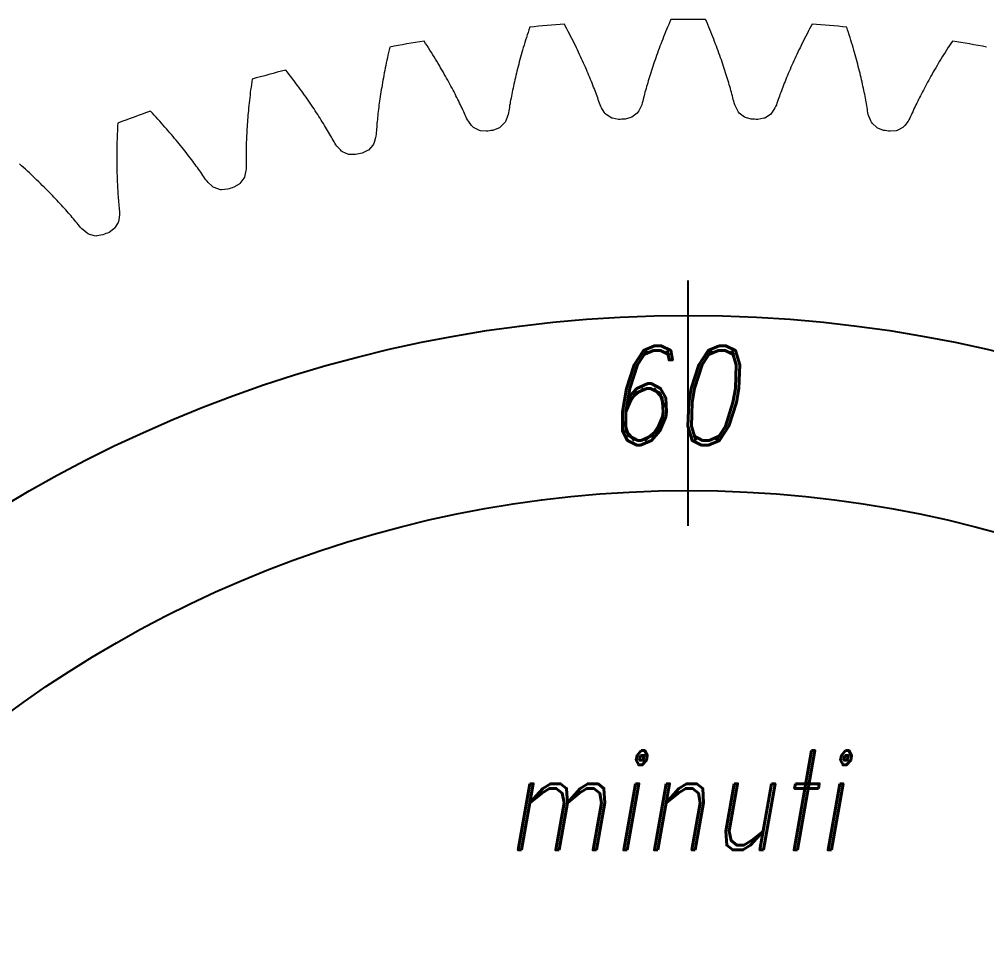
# Model space of a CAD drawing. Header units: millimetres. Extents: x 278858 to 279223, y 218711 to 219074.
# Drawn here: x 278986 to 279008.09, y 218885.94 to 218906.83 of the extents above; entities that cross this region are included whole.
import ezdxf

# ---------------------------------------------------------------- set-up
doc = ezdxf.new("R2010")
doc.units = ezdxf.units.MM
doc.header["$LTSCALE"] = 2
for name, color, linetype, lineweight in [('AM_8', 1, 'Continuous', 25), ('AM_9', 251, 'Continuous', 15), ('Visibile (ANSI)', 7, 'Continuous', 50)]:
    doc.layers.add(name, color=color, linetype=linetype, lineweight=lineweight)
doc.styles.add('ROMAND', font='romand')

# ---------------------------------------------------------------- blocks, each defined once
blk = doc.blocks.new('lancetta sec')
h = blk.add_hatch()
h.set_pattern_fill('_USER', color=256, scale=0.35, angle=45, style=0, pattern_type=0)
h.set_pattern_definition([(45, (-332841.5242, -222688.39116), (-0.2474873734, 0.2474873734), [])])
h.paths.add_polyline_path([(4.776, 1.478), (1.5, 7.59), (1.5, 21.968), (0, 26.237), (-1.5, 21.968), (-1.5, 7.59), (-4.776, 1.478, 1.356354)])
h.paths.add_polyline_path([(-3, 0, -1), (3, 0, -1)], flags=16)
h.paths.add_polyline_path([(2, 0, 1), (-2, 0, 1)], flags=0)

msp = doc.modelspace()

# ---------------------------------------------------------------- linework, layer by layer
for radius in [30.237, 26.237]:
    msp.add_circle((279001.271, 218869.828), radius)
at = {"layer": 'AM_8'}
msp.add_line((279001.271, 218895.258), (279001.271, 218900.864), dxfattribs=at)
at = {"layer": 'AM_9'}
for p, q in [((278998.472, 218906.664), (278998.442, 218906.72)), ((279000.849, 218906.768), (279000.825, 218906.71)), ((279000.874, 218906.826), (279000.849, 218906.768)), ((279001.693, 218906.768), (279001.668, 218906.826)), ((279001.718, 218906.71), (279001.693, 218906.768)), ((279004.1, 218906.72), (279004.07, 218906.664)), ((278997.612, 218906.531), (278997.593, 218906.472)), ((278997.631, 218906.591), (278997.612, 218906.531)), ((278997.651, 218906.651), (278997.631, 218906.591)), ((278998.501, 218906.609), (278998.472, 218906.664)), ((278998.53, 218906.554), (278998.501, 218906.609)), ((278998.559, 218906.499), (278998.53, 218906.554)), ((278998.586, 218906.445), (278998.559, 218906.499)), ((279000.754, 218906.54), (279000.732, 218906.484)), ((279000.777, 218906.596), (279000.754, 218906.54)), ((279000.801, 218906.653), (279000.777, 218906.596)), ((279000.825, 218906.71), (279000.801, 218906.653)), ((279001.742, 218906.653), (279001.718, 218906.71)), ((279001.765, 218906.596), (279001.742, 218906.653)), ((279001.788, 218906.54), (279001.765, 218906.596)), ((279001.81, 218906.484), (279001.788, 218906.54)), ((279003.984, 218906.499), (279003.956, 218906.445)), ((279004.012, 218906.554), (279003.984, 218906.499)), ((279004.041, 218906.609), (279004.012, 218906.554)), ((279004.07, 218906.664), (279004.041, 218906.609)), ((279004.911, 218906.591), (279004.891, 218906.651)), ((279004.93, 218906.531), (279004.911, 218906.591)), ((279004.949, 218906.472), (279004.93, 218906.531)), ((278995.272, 218906.28), (278995.238, 218906.333)), ((278995.306, 218906.228), (278995.272, 218906.28)), ((278997.539, 218906.298), (278997.522, 218906.24)), ((278997.557, 218906.355), (278997.539, 218906.298)), ((278997.575, 218906.413), (278997.557, 218906.355)), ((278997.593, 218906.472), (278997.575, 218906.413)), ((278998.614, 218906.392), (278998.586, 218906.445)), ((278998.64, 218906.338), (278998.614, 218906.392)), ((278998.667, 218906.285), (278998.64, 218906.338)), ((278998.693, 218906.233), (278998.667, 218906.285)), ((279000.667, 218906.319), (279000.646, 218906.265)), ((279000.688, 218906.374), (279000.667, 218906.319)), ((279000.71, 218906.429), (279000.688, 218906.374)), ((279000.732, 218906.484), (279000.71, 218906.429)), ((279001.832, 218906.429), (279001.81, 218906.484)), ((279001.854, 218906.374), (279001.832, 218906.429)), ((279001.875, 218906.319), (279001.854, 218906.374)), ((279001.896, 218906.265), (279001.875, 218906.319)), ((279003.875, 218906.285), (279003.85, 218906.233)), ((279003.902, 218906.338), (279003.875, 218906.285)), ((279003.928, 218906.392), (279003.902, 218906.338)), ((279003.956, 218906.445), (279003.928, 218906.392)), ((279004.968, 218906.413), (279004.949, 218906.472)), ((279004.986, 218906.355), (279004.968, 218906.413)), ((279005.003, 218906.298), (279004.986, 218906.355)), ((279005.02, 218906.24), (279005.003, 218906.298)), ((279007.27, 218906.28), (279007.236, 218906.228)), ((279007.304, 218906.333), (279007.27, 218906.28)), ((278994.427, 218906.072), (278994.413, 218906.012)), ((278994.441, 218906.134), (278994.427, 218906.072)), ((278994.455, 218906.195), (278994.441, 218906.134)), ((278995.34, 218906.175), (278995.306, 218906.228)), ((278995.373, 218906.123), (278995.34, 218906.175)), ((278995.405, 218906.072), (278995.373, 218906.123)), ((278995.437, 218906.021), (278995.405, 218906.072)), ((278997.473, 218906.072), (278997.457, 218906.017)), ((278997.489, 218906.128), (278997.473, 218906.072)), ((278997.505, 218906.184), (278997.489, 218906.128)), ((278997.522, 218906.24), (278997.505, 218906.184)), ((278998.718, 218906.181), (278998.693, 218906.233)), ((278998.743, 218906.13), (278998.718, 218906.181)), ((278998.767, 218906.078), (278998.743, 218906.13)), ((278998.791, 218906.028), (278998.767, 218906.078)), ((279000.568, 218906.054), (279000.549, 218906.003)), ((279000.587, 218906.106), (279000.568, 218906.054)), ((279000.606, 218906.159), (279000.587, 218906.106)), ((279000.626, 218906.212), (279000.606, 218906.159)), ((279000.646, 218906.265), (279000.626, 218906.212)), ((279001.916, 218906.212), (279001.896, 218906.265)), ((279001.936, 218906.159), (279001.916, 218906.212)), ((279001.955, 218906.106), (279001.936, 218906.159)), ((279001.974, 218906.054), (279001.955, 218906.106)), ((279001.993, 218906.003), (279001.974, 218906.054)), ((279003.775, 218906.078), (279003.751, 218906.028)), ((279003.799, 218906.13), (279003.775, 218906.078)), ((279003.824, 218906.181), (279003.799, 218906.13)), ((279003.85, 218906.233), (279003.824, 218906.181)), ((279005.037, 218906.184), (279005.02, 218906.24)), ((279005.053, 218906.128), (279005.037, 218906.184)), ((279005.069, 218906.072), (279005.053, 218906.128)), ((279005.085, 218906.017), (279005.069, 218906.072)), ((279007.137, 218906.072), (279007.105, 218906.021)), ((279007.169, 218906.123), (279007.137, 218906.072)), ((279007.202, 218906.175), (279007.169, 218906.123)), ((279007.236, 218906.228), (279007.202, 218906.175)), ((278994.375, 218905.833), (278994.363, 218905.775)), ((278994.387, 218905.892), (278994.375, 218905.833)), ((278994.4, 218905.952), (278994.387, 218905.892)), ((278994.413, 218906.012), (278994.4, 218905.952)), ((278995.468, 218905.97), (278995.437, 218906.021)), ((278995.499, 218905.92), (278995.468, 218905.97)), ((278995.529, 218905.87), (278995.499, 218905.92)), ((278995.559, 218905.82), (278995.529, 218905.87)), ((278997.413, 218905.855), (278997.399, 218905.802)), ((278997.428, 218905.909), (278997.413, 218905.855)), ((278997.442, 218905.963), (278997.428, 218905.909)), ((278997.457, 218906.017), (278997.442, 218905.963)), ((278998.814, 218905.978), (278998.791, 218906.028)), ((278998.837, 218905.928), (278998.814, 218905.978)), ((278998.86, 218905.879), (278998.837, 218905.928)), ((278998.882, 218905.83), (278998.86, 218905.879)), ((278998.903, 218905.782), (278998.882, 218905.83)), ((279000.496, 218905.851), (279000.48, 218905.802)), ((279000.514, 218905.901), (279000.496, 218905.851)), ((279000.531, 218905.952), (279000.514, 218905.901)), ((279000.549, 218906.003), (279000.531, 218905.952)), ((279002.011, 218905.952), (279001.993, 218906.003)), ((279002.028, 218905.901), (279002.011, 218905.952)), ((279002.046, 218905.851), (279002.028, 218905.901)), ((279002.063, 218905.802), (279002.046, 218905.851)), ((279003.66, 218905.83), (279003.639, 218905.782)), ((279003.682, 218905.879), (279003.66, 218905.83)), ((279003.705, 218905.928), (279003.682, 218905.879)), ((279003.728, 218905.978), (279003.705, 218905.928)), ((279003.751, 218906.028), (279003.728, 218905.978)), ((279005.1, 218905.963), (279005.085, 218906.017)), ((279005.115, 218905.909), (279005.1, 218905.963)), ((279005.129, 218905.855), (279005.115, 218905.909)), ((279005.143, 218905.802), (279005.129, 218905.855)), ((279007.013, 218905.87), (279006.983, 218905.82)), ((279007.043, 218905.92), (279007.013, 218905.87)), ((279007.074, 218905.97), (279007.043, 218905.92)), ((279007.105, 218906.021), (279007.074, 218905.97)), ((278992.118, 218905.619), (278992.079, 218905.668)), ((278992.157, 218905.569), (278992.118, 218905.619)), ((278994.34, 218905.66), (278994.329, 218905.603)), ((278994.351, 218905.717), (278994.34, 218905.66)), ((278994.363, 218905.775), (278994.351, 218905.717)), ((278995.588, 218905.771), (278995.559, 218905.82)), ((278995.617, 218905.722), (278995.588, 218905.771)), ((278995.645, 218905.674), (278995.617, 218905.722)), ((278995.673, 218905.626), (278995.645, 218905.674)), ((278995.7, 218905.578), (278995.673, 218905.626)), ((278997.36, 218905.647), (278997.347, 218905.596)), ((278997.373, 218905.698), (278997.36, 218905.647)), ((278997.386, 218905.75), (278997.373, 218905.698)), ((278997.399, 218905.802), (278997.386, 218905.75)), ((278998.924, 218905.734), (278998.903, 218905.782)), ((278998.945, 218905.686), (278998.924, 218905.734)), ((278998.965, 218905.639), (278998.945, 218905.686)), ((278998.985, 218905.593), (278998.965, 218905.639)), ((279000.416, 218905.609), (279000.401, 218905.562)), ((279000.431, 218905.656), (279000.416, 218905.609)), ((279000.447, 218905.704), (279000.431, 218905.656)), ((279000.463, 218905.753), (279000.447, 218905.704)), ((279000.48, 218905.802), (279000.463, 218905.753)), ((279002.079, 218905.753), (279002.063, 218905.802)), ((279002.095, 218905.704), (279002.079, 218905.753)), ((279002.111, 218905.656), (279002.095, 218905.704)), ((279002.126, 218905.609), (279002.111, 218905.656)), ((279002.141, 218905.562), (279002.126, 218905.609)), ((279003.577, 218905.639), (279003.557, 218905.593)), ((279003.597, 218905.686), (279003.577, 218905.639)), ((279003.618, 218905.734), (279003.597, 218905.686)), ((279003.639, 218905.782), (279003.618, 218905.734)), ((279005.156, 218905.75), (279005.143, 218905.802)), ((279005.17, 218905.698), (279005.156, 218905.75)), ((279005.182, 218905.647), (279005.17, 218905.698)), ((279005.195, 218905.596), (279005.182, 218905.647)), ((279006.869, 218905.626), (279006.842, 218905.578)), ((279006.897, 218905.674), (279006.869, 218905.626)), ((279006.925, 218905.722), (279006.897, 218905.674)), ((279006.954, 218905.771), (279006.925, 218905.722)), ((279006.983, 218905.82), (279006.954, 218905.771)), ((278991.303, 218905.4), (278991.294, 218905.338)), ((278991.312, 218905.463), (278991.303, 218905.4)), ((278992.195, 218905.52), (278992.157, 218905.569)), ((278992.232, 218905.471), (278992.195, 218905.52)), ((278992.269, 218905.423), (278992.232, 218905.471)), ((278992.305, 218905.375), (278992.269, 218905.423)), ((278994.298, 218905.436), (278994.288, 218905.382)), ((278994.308, 218905.491), (278994.298, 218905.436)), ((278994.318, 218905.547), (278994.308, 218905.491)), ((278994.329, 218905.603), (278994.318, 218905.547)), ((278995.727, 218905.531), (278995.7, 218905.578)), ((278995.753, 218905.485), (278995.727, 218905.531)), ((278995.779, 218905.438), (278995.753, 218905.485)), ((278995.804, 218905.392), (278995.779, 218905.438)), ((278995.829, 218905.347), (278995.804, 218905.392)), ((278997.301, 218905.398), (278997.29, 218905.35)), ((278997.312, 218905.446), (278997.301, 218905.398)), ((278997.323, 218905.496), (278997.312, 218905.446)), ((278997.335, 218905.545), (278997.323, 218905.496)), ((278997.347, 218905.596), (278997.335, 218905.545)), ((278999.004, 218905.547), (278998.985, 218905.593)), ((278999.023, 218905.501), (278999.004, 218905.547)), ((278999.042, 218905.456), (278999.023, 218905.501)), ((278999.06, 218905.412), (278999.042, 218905.456)), ((278999.077, 218905.368), (278999.06, 218905.412)), ((279000.359, 218905.424), (279000.346, 218905.379)), ((279000.373, 218905.469), (279000.359, 218905.424)), ((279000.387, 218905.515), (279000.373, 218905.469)), ((279000.401, 218905.562), (279000.387, 218905.515)), ((279002.155, 218905.515), (279002.141, 218905.562)), ((279002.169, 218905.469), (279002.155, 218905.515)), ((279002.183, 218905.424), (279002.169, 218905.469)), ((279002.197, 218905.379), (279002.183, 218905.424)), ((279003.482, 218905.412), (279003.465, 218905.368)), ((279003.5, 218905.456), (279003.482, 218905.412)), ((279003.519, 218905.501), (279003.5, 218905.456)), ((279003.538, 218905.547), (279003.519, 218905.501)), ((279003.557, 218905.593), (279003.538, 218905.547)), ((279005.207, 218905.545), (279005.195, 218905.596)), ((279005.219, 218905.496), (279005.207, 218905.545)), ((279005.23, 218905.446), (279005.219, 218905.496)), ((279005.241, 218905.398), (279005.23, 218905.446)), ((279005.252, 218905.35), (279005.241, 218905.398)), ((279006.738, 218905.392), (279006.714, 218905.347)), ((279006.763, 218905.438), (279006.738, 218905.392)), ((279006.789, 218905.485), (279006.763, 218905.438)), ((279006.815, 218905.531), (279006.789, 218905.485)), ((279006.842, 218905.578), (279006.815, 218905.531)), ((278991.278, 218905.216), (278991.27, 218905.155)), ((278991.286, 218905.277), (278991.278, 218905.216)), ((278991.294, 218905.338), (278991.286, 218905.277)), ((278992.341, 218905.327), (278992.305, 218905.375)), ((278992.376, 218905.279), (278992.341, 218905.327)), ((278992.41, 218905.232), (278992.376, 218905.279)), ((278992.444, 218905.185), (278992.41, 218905.232)), ((278992.477, 218905.139), (278992.444, 218905.185)), ((278994.253, 218905.169), (278994.245, 218905.118)), ((278994.261, 218905.222), (278994.253, 218905.169)), ((278994.27, 218905.274), (278994.261, 218905.222)), ((278994.279, 218905.328), (278994.27, 218905.274)), ((278994.288, 218905.382), (278994.279, 218905.328)), ((278995.853, 218905.302), (278995.829, 218905.347)), ((278995.877, 218905.258), (278995.853, 218905.302)), ((278995.9, 218905.213), (278995.877, 218905.258)), ((278995.923, 218905.17), (278995.9, 218905.213)), ((278995.945, 218905.126), (278995.923, 218905.17)), ((278997.26, 218905.209), (278997.251, 218905.163)), ((278997.27, 218905.255), (278997.26, 218905.209)), ((278997.28, 218905.302), (278997.27, 218905.255)), ((278997.29, 218905.35), (278997.28, 218905.302)), ((278999.095, 218905.324), (278999.077, 218905.368)), ((278999.111, 218905.281), (278999.095, 218905.324)), ((278999.128, 218905.239), (278999.111, 218905.281)), ((278999.144, 218905.197), (278999.128, 218905.239)), ((278999.16, 218905.155), (278999.144, 218905.197)), ((279000.296, 218905.205), (279000.284, 218905.162)), ((279000.308, 218905.247), (279000.296, 218905.205)), ((279000.32, 218905.291), (279000.308, 218905.247)), ((279000.333, 218905.334), (279000.32, 218905.291)), ((279000.346, 218905.379), (279000.333, 218905.334)), ((279002.21, 218905.334), (279002.197, 218905.379)), ((279002.222, 218905.291), (279002.21, 218905.334)), ((279002.235, 218905.247), (279002.222, 218905.291)), ((279002.246, 218905.205), (279002.235, 218905.247)), ((279002.258, 218905.162), (279002.246, 218905.205)), ((279003.398, 218905.197), (279003.383, 218905.155)), ((279003.414, 218905.239), (279003.398, 218905.197)), ((279003.431, 218905.281), (279003.414, 218905.239)), ((279003.447, 218905.324), (279003.431, 218905.281)), ((279003.465, 218905.368), (279003.447, 218905.324)), ((279005.262, 218905.302), (279005.252, 218905.35)), ((279005.272, 218905.255), (279005.262, 218905.302)), ((279005.282, 218905.209), (279005.272, 218905.255)), ((279005.291, 218905.163), (279005.282, 218905.209)), ((279006.619, 218905.17), (279006.597, 218905.126)), ((279006.642, 218905.213), (279006.619, 218905.17)), ((279006.666, 218905.258), (279006.642, 218905.213)), ((279006.689, 218905.302), (279006.666, 218905.258)), ((279006.714, 218905.347), (279006.689, 218905.302)), ((278991.249, 218904.978), (278991.243, 218904.919)), ((278991.256, 218905.036), (278991.249, 218904.978)), ((278991.263, 218905.095), (278991.256, 218905.036)), ((278991.27, 218905.155), (278991.263, 218905.095)), ((278992.51, 218905.093), (278992.477, 218905.139)), ((278992.543, 218905.047), (278992.51, 218905.093)), ((278992.574, 218905.002), (278992.543, 218905.047)), ((278992.606, 218904.957), (278992.574, 218905.002)), ((278992.636, 218904.912), (278992.606, 218904.957)), ((278994.223, 218904.966), (278994.216, 218904.916)), ((278994.23, 218905.016), (278994.223, 218904.966)), ((278994.237, 218905.066), (278994.23, 218905.016)), ((278994.245, 218905.118), (278994.237, 218905.066)), ((278995.967, 218905.084), (278995.945, 218905.126)), ((278995.988, 218905.041), (278995.967, 218905.084)), ((278996.009, 218904.999), (278995.988, 218905.041)), ((278996.03, 218904.958), (278996.009, 218904.999)), ((278996.05, 218904.917), (278996.03, 218904.958)), ((278997.216, 218904.985), (278997.208, 218904.942)), ((278997.224, 218905.029), (278997.216, 218904.985)), ((278997.233, 218905.073), (278997.224, 218905.029)), ((278997.242, 218905.118), (278997.233, 218905.073)), ((278997.251, 218905.163), (278997.242, 218905.118)), ((278999.175, 218905.114), (278999.16, 218905.155)), ((278999.19, 218905.073), (278999.175, 218905.114)), ((278999.204, 218905.033), (278999.19, 218905.073)), ((278999.218, 218904.994), (278999.204, 218905.033)), ((278999.232, 218904.955), (278999.218, 218904.994)), ((278999.245, 218904.916), (278999.232, 218904.955)), ((279000.231, 218904.959), (279000.221, 218904.92)), ((279000.241, 218904.999), (279000.231, 218904.959)), ((279000.251, 218905.039), (279000.241, 218904.999)), ((279000.262, 218905.08), (279000.251, 218905.039)), ((279000.273, 218905.121), (279000.262, 218905.08)), ((279000.284, 218905.162), (279000.273, 218905.121)), ((279002.269, 218905.121), (279002.258, 218905.162)), ((279002.28, 218905.08), (279002.269, 218905.121)), ((279002.291, 218905.039), (279002.28, 218905.08)), ((279002.301, 218904.999), (279002.291, 218905.039)), ((279002.311, 218904.959), (279002.301, 218904.999)), ((279002.321, 218904.92), (279002.311, 218904.959)), ((279003.31, 218904.955), (279003.297, 218904.916)), ((279003.324, 218904.994), (279003.31, 218904.955)), ((279003.338, 218905.033), (279003.324, 218904.994)), ((279003.352, 218905.073), (279003.338, 218905.033)), ((279003.367, 218905.114), (279003.352, 218905.073)), ((279003.383, 218905.155), (279003.367, 218905.114)), ((279005.301, 218905.118), (279005.291, 218905.163)), ((279005.309, 218905.073), (279005.301, 218905.118)), ((279005.318, 218905.029), (279005.309, 218905.073)), ((279005.326, 218904.985), (279005.318, 218905.029)), ((279005.334, 218904.942), (279005.326, 218904.985)), ((279006.512, 218904.958), (279006.492, 218904.917)), ((279006.533, 218904.999), (279006.512, 218904.958)), ((279006.554, 218905.041), (279006.533, 218904.999)), ((279006.575, 218905.084), (279006.554, 218905.041)), ((279006.597, 218905.126), (279006.575, 218905.084)), ((278989.034, 218904.685), (278988.99, 218904.731)), ((278991.226, 218904.749), (278991.221, 218904.693)), ((278991.231, 218904.805), (278991.226, 218904.749)), ((278991.237, 218904.862), (278991.231, 218904.805)), ((278991.243, 218904.919), (278991.237, 218904.862)), ((278992.666, 218904.868), (278992.636, 218904.912)), ((278992.696, 218904.824), (278992.666, 218904.868)), ((278992.725, 218904.781), (278992.696, 218904.824)), ((278992.754, 218904.738), (278992.725, 218904.781)), ((278992.782, 218904.695), (278992.754, 218904.738)), ((278994.192, 218904.725), (278994.186, 218904.678)), ((278994.197, 218904.772), (278994.192, 218904.725)), ((278994.203, 218904.819), (278994.197, 218904.772)), ((278994.209, 218904.868), (278994.203, 218904.819)), ((278994.216, 218904.916), (278994.209, 218904.868)), ((278996.069, 218904.877), (278996.05, 218904.917)), ((278996.089, 218904.837), (278996.069, 218904.877)), ((278996.107, 218904.797), (278996.089, 218904.837)), ((278996.126, 218904.758), (278996.107, 218904.797)), ((278996.144, 218904.719), (278996.126, 218904.758)), ((278997.173, 218904.735), (278997.167, 218904.695)), ((278997.179, 218904.775), (278997.173, 218904.735)), ((278997.186, 218904.816), (278997.179, 218904.775)), ((278997.193, 218904.857), (278997.186, 218904.816)), ((278997.201, 218904.899), (278997.193, 218904.857)), ((278997.208, 218904.942), (278997.201, 218904.899)), ((278999.258, 218904.878), (278999.245, 218904.916)), ((278999.274, 218904.837), (278999.258, 218904.878)), ((278999.292, 218904.806), (278999.274, 218904.837)), ((278999.355, 218904.706), (278999.292, 218904.806)), ((279000.14, 218904.741), (279000.123, 218904.708)), ((279000.194, 218904.845), (279000.14, 218904.741)), ((279000.209, 218904.878), (279000.194, 218904.845)), ((279000.221, 218904.92), (279000.209, 218904.878)), ((279002.333, 218904.878), (279002.321, 218904.92)), ((279002.348, 218904.845), (279002.333, 218904.878)), ((279002.402, 218904.741), (279002.348, 218904.845)), ((279002.419, 218904.708), (279002.402, 218904.741)), ((279003.25, 218904.806), (279003.188, 218904.706)), ((279003.268, 218904.837), (279003.25, 218904.806)), ((279003.284, 218904.878), (279003.268, 218904.837)), ((279003.297, 218904.916), (279003.284, 218904.878)), ((279005.342, 218904.899), (279005.334, 218904.942)), ((279005.349, 218904.857), (279005.342, 218904.899)), ((279005.356, 218904.816), (279005.349, 218904.857)), ((279005.363, 218904.775), (279005.356, 218904.816)), ((279005.369, 218904.735), (279005.363, 218904.775)), ((279005.375, 218904.695), (279005.369, 218904.735)), ((279006.416, 218904.758), (279006.398, 218904.719)), ((279006.435, 218904.797), (279006.416, 218904.758)), ((279006.453, 218904.837), (279006.435, 218904.797)), ((279006.473, 218904.877), (279006.453, 218904.837)), ((279006.492, 218904.917), (279006.473, 218904.877)), ((278989.076, 218904.639), (278989.034, 218904.685)), ((278989.118, 218904.593), (278989.076, 218904.639)), ((278989.16, 218904.548), (278989.118, 218904.593)), ((278989.201, 218904.503), (278989.16, 218904.548)), ((278989.241, 218904.458), (278989.201, 218904.503)), ((278991.207, 218904.529), (278991.203, 218904.476)), ((278991.211, 218904.583), (278991.207, 218904.529)), ((278991.216, 218904.638), (278991.211, 218904.583)), ((278991.221, 218904.693), (278991.216, 218904.638)), ((278992.809, 218904.653), (278992.782, 218904.695)), ((278992.836, 218904.611), (278992.809, 218904.653)), ((278992.863, 218904.569), (278992.836, 218904.611)), ((278992.889, 218904.528), (278992.863, 218904.569)), ((278992.914, 218904.487), (278992.889, 218904.528)), ((278994.172, 218904.542), (278994.167, 218904.498)), ((278994.176, 218904.587), (278994.172, 218904.542)), ((278994.181, 218904.632), (278994.176, 218904.587)), ((278994.186, 218904.678), (278994.181, 218904.632)), ((278996.161, 218904.681), (278996.144, 218904.719)), ((278996.178, 218904.643), (278996.161, 218904.681)), ((278996.195, 218904.606), (278996.178, 218904.643)), ((278996.211, 218904.57), (278996.195, 218904.606)), ((278996.231, 218904.53), (278996.211, 218904.57)), ((278996.251, 218904.5), (278996.231, 218904.53)), ((278997.102, 218904.509), (278997.088, 218904.476)), ((278997.146, 218904.618), (278997.102, 218904.509)), ((278997.158, 218904.652), (278997.146, 218904.618)), ((278997.167, 218904.695), (278997.158, 218904.652)), ((278999.374, 218904.676), (278999.355, 218904.706)), ((278999.395, 218904.657), (278999.374, 218904.676)), ((278999.523, 218904.572), (278999.395, 218904.657)), ((278999.545, 218904.567), (278999.523, 218904.572)), ((278999.679, 218904.542), (278999.545, 218904.567)), ((278999.963, 218904.585), (278999.831, 218904.549)), ((278999.984, 218904.592), (278999.963, 218904.585)), ((279000.105, 218904.688), (278999.984, 218904.592)), ((279000.123, 218904.708), (279000.105, 218904.688)), ((279002.437, 218904.688), (279002.419, 218904.708)), ((279002.558, 218904.592), (279002.437, 218904.688)), ((279002.579, 218904.585), (279002.558, 218904.592)), ((279002.711, 218904.549), (279002.579, 218904.585)), ((279002.998, 218904.567), (279002.863, 218904.542)), ((279003.019, 218904.572), (279002.998, 218904.567)), ((279003.148, 218904.657), (279003.019, 218904.572)), ((279003.168, 218904.676), (279003.148, 218904.657)), ((279003.188, 218904.706), (279003.168, 218904.676)), ((279005.384, 218904.652), (279005.375, 218904.695)), ((279005.396, 218904.618), (279005.384, 218904.652)), ((279005.44, 218904.509), (279005.396, 218904.618)), ((279005.454, 218904.476), (279005.44, 218904.509)), ((279006.311, 218904.53), (279006.291, 218904.5)), ((279006.331, 218904.57), (279006.311, 218904.53)), ((279006.347, 218904.606), (279006.331, 218904.57)), ((279006.364, 218904.643), (279006.347, 218904.606)), ((279006.381, 218904.681), (279006.364, 218904.643)), ((279006.398, 218904.719), (279006.381, 218904.681)), ((278988.237, 218904.333), (278988.234, 218904.271)), ((278988.24, 218904.396), (278988.237, 218904.333)), ((278988.244, 218904.459), (278988.24, 218904.396)), ((278989.281, 218904.413), (278989.241, 218904.458)), ((278989.32, 218904.369), (278989.281, 218904.413)), ((278989.358, 218904.325), (278989.32, 218904.369)), ((278989.396, 218904.282), (278989.358, 218904.325)), ((278989.433, 218904.238), (278989.396, 218904.282)), ((278991.193, 218904.319), (278991.19, 218904.268)), ((278991.196, 218904.371), (278991.193, 218904.319)), ((278991.199, 218904.423), (278991.196, 218904.371)), ((278991.203, 218904.476), (278991.199, 218904.423)), ((278992.939, 218904.447), (278992.914, 218904.487)), ((278992.964, 218904.407), (278992.939, 218904.447)), ((278992.988, 218904.368), (278992.964, 218904.407)), ((278993.012, 218904.328), (278992.988, 218904.368)), ((278993.035, 218904.29), (278993.012, 218904.328)), ((278993.057, 218904.252), (278993.035, 218904.29)), ((278994.149, 218904.286), (278994.146, 218904.245)), ((278994.152, 218904.327), (278994.149, 218904.286)), ((278994.156, 218904.369), (278994.152, 218904.327)), ((278994.159, 218904.411), (278994.156, 218904.369)), ((278994.163, 218904.454), (278994.159, 218904.411)), ((278994.167, 218904.498), (278994.163, 218904.454)), ((278996.322, 218904.407), (278996.251, 218904.5)), ((278996.345, 218904.378), (278996.322, 218904.407)), ((278996.366, 218904.36), (278996.345, 218904.378)), ((278996.502, 218904.288), (278996.366, 218904.36)), ((278996.524, 218904.284), (278996.502, 218904.288)), ((278996.66, 218904.271), (278996.524, 218904.284)), ((278996.939, 218904.339), (278996.811, 218904.291)), ((278996.959, 218904.348), (278996.939, 218904.339)), ((278997.071, 218904.453), (278996.959, 218904.348)), ((278997.088, 218904.476), (278997.071, 218904.453)), ((279005.471, 218904.453), (279005.454, 218904.476)), ((279005.583, 218904.348), (279005.471, 218904.453)), ((279005.603, 218904.339), (279005.583, 218904.348)), ((279005.731, 218904.291), (279005.603, 218904.339)), ((279006.019, 218904.284), (279005.882, 218904.271)), ((279006.04, 218904.288), (279006.019, 218904.284)), ((279006.176, 218904.36), (279006.04, 218904.288)), ((279006.198, 218904.378), (279006.176, 218904.36)), ((279006.22, 218904.407), (279006.198, 218904.378)), ((279006.291, 218904.5), (279006.22, 218904.407)), ((278988.227, 218904.089), (278988.225, 218904.029)), ((278988.229, 218904.149), (278988.227, 218904.089)), ((278988.232, 218904.21), (278988.229, 218904.149)), ((278988.234, 218904.271), (278988.232, 218904.21)), ((278989.47, 218904.195), (278989.433, 218904.238)), ((278989.506, 218904.152), (278989.47, 218904.195)), ((278989.542, 218904.11), (278989.506, 218904.152)), ((278989.577, 218904.068), (278989.542, 218904.11)), ((278989.611, 218904.026), (278989.577, 218904.068)), ((278991.181, 218904.07), (278991.179, 218904.022)), ((278991.182, 218904.119), (278991.181, 218904.07)), ((278991.185, 218904.168), (278991.182, 218904.119)), ((278991.187, 218904.218), (278991.185, 218904.168)), ((278991.19, 218904.268), (278991.187, 218904.218)), ((278993.079, 218904.214), (278993.057, 218904.252)), ((278993.101, 218904.177), (278993.079, 218904.214)), ((278993.122, 218904.14), (278993.101, 218904.177)), ((278993.143, 218904.103), (278993.122, 218904.14)), ((278993.163, 218904.067), (278993.143, 218904.103)), ((278993.183, 218904.032), (278993.163, 218904.067)), ((278994.13, 218904.126), (278994.095, 218904.014)), ((278994.139, 218904.161), (278994.13, 218904.126)), ((278994.144, 218904.205), (278994.139, 218904.161)), ((278994.146, 218904.245), (278994.144, 218904.205)), ((278988.222, 218903.854), (278988.221, 218903.797)), ((278988.223, 218903.912), (278988.222, 218903.854)), ((278988.224, 218903.97), (278988.223, 218903.912)), ((278988.225, 218904.029), (278988.224, 218903.97)), ((278989.645, 218903.985), (278989.611, 218904.026)), ((278989.679, 218903.944), (278989.645, 218903.985)), ((278989.711, 218903.903), (278989.679, 218903.944)), ((278989.744, 218903.862), (278989.711, 218903.903)), ((278989.775, 218903.822), (278989.744, 218903.862)), ((278991.175, 218903.882), (278991.174, 218903.836)), ((278991.176, 218903.928), (278991.175, 218903.882)), ((278991.177, 218903.975), (278991.176, 218903.928)), ((278991.179, 218904.022), (278991.177, 218903.975)), ((278993.203, 218903.996), (278993.183, 218904.032)), ((278993.226, 218903.959), (278993.203, 218903.996)), ((278993.248, 218903.93), (278993.226, 218903.959)), ((278993.327, 218903.844), (278993.248, 218903.93)), ((278993.352, 218903.817), (278993.327, 218903.844)), ((278993.967, 218903.841), (278993.948, 218903.83)), ((278994.069, 218903.955), (278993.967, 218903.841)), ((278994.084, 218903.979), (278994.069, 218903.955)), ((278994.095, 218904.014), (278994.084, 218903.979)), ((278988.221, 218903.74), (278988.22, 218903.684)), ((278988.22, 218903.684), (278988.22, 218903.629)), ((278988.22, 218903.629), (278988.221, 218903.574)), ((278988.221, 218903.797), (278988.221, 218903.74)), ((278989.806, 218903.783), (278989.775, 218903.822)), ((278989.837, 218903.743), (278989.806, 218903.783)), ((278989.867, 218903.704), (278989.837, 218903.743)), ((278989.896, 218903.665), (278989.867, 218903.704)), ((278989.925, 218903.627), (278989.896, 218903.665)), ((278989.954, 218903.589), (278989.925, 218903.627)), ((278991.173, 218903.703), (278991.172, 218903.66)), ((278991.172, 218903.66), (278991.173, 218903.617)), ((278991.174, 218903.836), (278991.173, 218903.791)), ((278991.173, 218903.791), (278991.173, 218903.747)), ((278991.173, 218903.747), (278991.173, 218903.703)), ((278993.375, 218903.802), (278993.352, 218903.817)), ((278993.516, 218903.741), (278993.375, 218903.802)), ((278993.539, 218903.739), (278993.516, 218903.741)), ((278993.675, 218903.738), (278993.539, 218903.739)), ((278993.948, 218903.83), (278993.824, 218903.771)), ((278986.042, 218903.485), (278985.995, 218903.528)), ((278986.089, 218903.443), (278986.042, 218903.485)), ((278986.135, 218903.402), (278986.089, 218903.443)), ((278986.18, 218903.36), (278986.135, 218903.402)), ((278988.221, 218903.574), (278988.221, 218903.52)), ((278988.221, 218903.52), (278988.222, 218903.467)), ((278988.222, 218903.467), (278988.223, 218903.414)), ((278988.223, 218903.414), (278988.224, 218903.361)), ((278989.982, 218903.551), (278989.954, 218903.589)), ((278990.009, 218903.514), (278989.982, 218903.551)), ((278990.036, 218903.477), (278990.009, 218903.514)), ((278990.062, 218903.441), (278990.036, 218903.477)), ((278990.088, 218903.405), (278990.062, 218903.441)), ((278990.114, 218903.369), (278990.088, 218903.405)), ((278991.173, 218903.409), (278991.168, 218903.373)), ((278991.173, 218903.617), (278991.173, 218903.575)), ((278991.173, 218903.575), (278991.173, 218903.534)), ((278991.173, 218903.534), (278991.174, 218903.493)), ((278991.175, 218903.453), (278991.173, 218903.409)), ((278991.174, 218903.493), (278991.175, 218903.453)), ((278986.225, 218903.319), (278986.18, 218903.36)), ((278986.269, 218903.278), (278986.225, 218903.319)), ((278986.312, 218903.237), (278986.269, 218903.278)), ((278986.355, 218903.196), (278986.312, 218903.237)), ((278986.397, 218903.156), (278986.355, 218903.196)), ((278988.224, 218903.361), (278988.225, 218903.31)), ((278988.225, 218903.31), (278988.227, 218903.259)), ((278988.227, 218903.259), (278988.228, 218903.208)), ((278988.228, 218903.208), (278988.23, 218903.158)), ((278990.139, 218903.334), (278990.114, 218903.369)), ((278990.163, 218903.299), (278990.139, 218903.334)), ((278990.187, 218903.264), (278990.163, 218903.299)), ((278990.21, 218903.23), (278990.187, 218903.264)), ((278990.233, 218903.196), (278990.21, 218903.23)), ((278990.255, 218903.163), (278990.233, 218903.196)), ((278991.122, 218903.198), (278991.03, 218903.075)), ((278991.135, 218903.223), (278991.122, 218903.198)), ((278991.143, 218903.258), (278991.135, 218903.223)), ((278991.168, 218903.373), (278991.143, 218903.258)), ((278986.438, 218903.115), (278986.397, 218903.156)), ((278986.479, 218903.076), (278986.438, 218903.115)), ((278986.52, 218903.036), (278986.479, 218903.076)), ((278986.559, 218902.996), (278986.52, 218903.036)), ((278986.599, 218902.957), (278986.559, 218902.996)), ((278986.637, 218902.918), (278986.599, 218902.957)), ((278988.23, 218903.158), (278988.232, 218903.109)), ((278988.232, 218903.109), (278988.235, 218903.06)), ((278988.235, 218903.06), (278988.237, 218903.012)), ((278988.237, 218903.012), (278988.24, 218902.965)), ((278988.24, 218902.965), (278988.242, 218902.918)), ((278990.281, 218903.128), (278990.255, 218903.163)), ((278990.307, 218903.102), (278990.281, 218903.128)), ((278990.393, 218903.022), (278990.307, 218903.102)), ((278990.42, 218902.998), (278990.393, 218903.022)), ((278990.444, 218902.984), (278990.42, 218902.998)), ((278990.59, 218902.936), (278990.444, 218902.984)), ((278991.012, 218903.062), (278990.894, 218902.993)), ((278991.03, 218903.075), (278991.012, 218903.062)), ((278986.675, 218902.88), (278986.637, 218902.918)), ((278986.713, 218902.841), (278986.675, 218902.88)), ((278986.749, 218902.803), (278986.713, 218902.841)), ((278986.786, 218902.766), (278986.749, 218902.803)), ((278986.821, 218902.728), (278986.786, 218902.766)), ((278988.242, 218902.918), (278988.245, 218902.872)), ((278988.245, 218902.872), (278988.248, 218902.827)), ((278988.248, 218902.827), (278988.252, 218902.782)), ((278988.252, 218902.782), (278988.255, 218902.738)), ((278988.255, 218902.738), (278988.259, 218902.694)), ((278990.613, 218902.936), (278990.59, 218902.936)), ((278990.749, 218902.947), (278990.613, 218902.936)), ((278986.856, 218902.691), (278986.821, 218902.728)), ((278986.891, 218902.654), (278986.856, 218902.691)), ((278986.925, 218902.617), (278986.891, 218902.654)), ((278986.958, 218902.581), (278986.925, 218902.617)), ((278986.991, 218902.545), (278986.958, 218902.581)), ((278987.023, 218902.51), (278986.991, 218902.545)), ((278988.259, 218902.694), (278988.262, 218902.651)), ((278988.262, 218902.651), (278988.266, 218902.608)), ((278988.266, 218902.608), (278988.27, 218902.567)), ((278988.27, 218902.567), (278988.274, 218902.525)), ((278988.274, 218902.525), (278988.278, 218902.485)), ((278987.054, 218902.474), (278987.023, 218902.51)), ((278987.086, 218902.439), (278987.054, 218902.474)), ((278987.116, 218902.404), (278987.086, 218902.439)), ((278987.146, 218902.37), (278987.116, 218902.404)), ((278987.176, 218902.336), (278987.146, 218902.37)), ((278987.204, 218902.302), (278987.176, 218902.336)), ((278987.233, 218902.269), (278987.204, 218902.302)), ((278988.283, 218902.365), (278988.268, 218902.248)), ((278988.278, 218902.485), (278988.282, 218902.445)), ((278988.282, 218902.445), (278988.285, 218902.401)), ((278988.285, 218902.401), (278988.283, 218902.365)), ((278987.261, 218902.236), (278987.233, 218902.269)), ((278987.288, 218902.203), (278987.261, 218902.236)), ((278987.315, 218902.171), (278987.288, 218902.203)), ((278987.341, 218902.139), (278987.315, 218902.171)), ((278987.367, 218902.107), (278987.341, 218902.139)), ((278987.392, 218902.076), (278987.367, 218902.107)), ((278987.421, 218902.043), (278987.392, 218902.076)), ((278988.253, 218902.186), (278988.172, 218902.056)), ((278988.263, 218902.212), (278988.253, 218902.186)), ((278988.268, 218902.248), (278988.263, 218902.212)), ((278987.449, 218902.019), (278987.421, 218902.043)), ((278987.541, 218901.947), (278987.449, 218902.019)), ((278987.57, 218901.926), (278987.541, 218901.947)), ((278987.596, 218901.914), (278987.57, 218901.926)), ((278987.745, 218901.879), (278987.596, 218901.914)), ((278987.768, 218901.881), (278987.745, 218901.879)), ((278987.902, 218901.904), (278987.768, 218901.881)), ((278988.155, 218902.042), (278988.043, 218901.962)), ((278988.172, 218902.056), (278988.155, 218902.042))]:
    msp.add_line(p, q, dxfattribs=at)
for radius, start, end in [(37, 94.3849, 95.6151), (37, 89.3849, 90.6151), (37, 84.3849, 85.6151), (37, 99.3849, 100.6151), (37, 79.3849, 80.6151), (37, 104.3849, 105.6151), (37, 109.3849, 110.6151), (34.75, 92.3744, 92.6256), (34.75, 87.3744, 87.6256), (34.75, 97.3744, 97.6256), (34.75, 82.3744, 82.6256), (34.75, 102.3744, 102.6256), (34.75, 107.3744, 107.6256), (34.75, 112.3744, 112.6256)]:
    msp.add_arc((279001.271, 218869.828), radius, start, end, dxfattribs=at)

# ---------------------------------------------------------------- block references
at = {"rotation": 319.0608460363482}
msp.add_blockref('lancetta sec', (279001.271, 218869.828), dxfattribs=at)

# ---------------------------------------------------------------- texts
at = {"layer": 'Visibile (ANSI)', "style": 'ROMAND', "oblique": 10, "width": 0.8}
for s, p in [('60', (278999.323, 218897.103)), ('minuti', (278997.078, 218887.854))]:
    msp.add_text(s, height=2.268, dxfattribs=at).set_placement(p)

doc.saveas('drawing.dxf')
